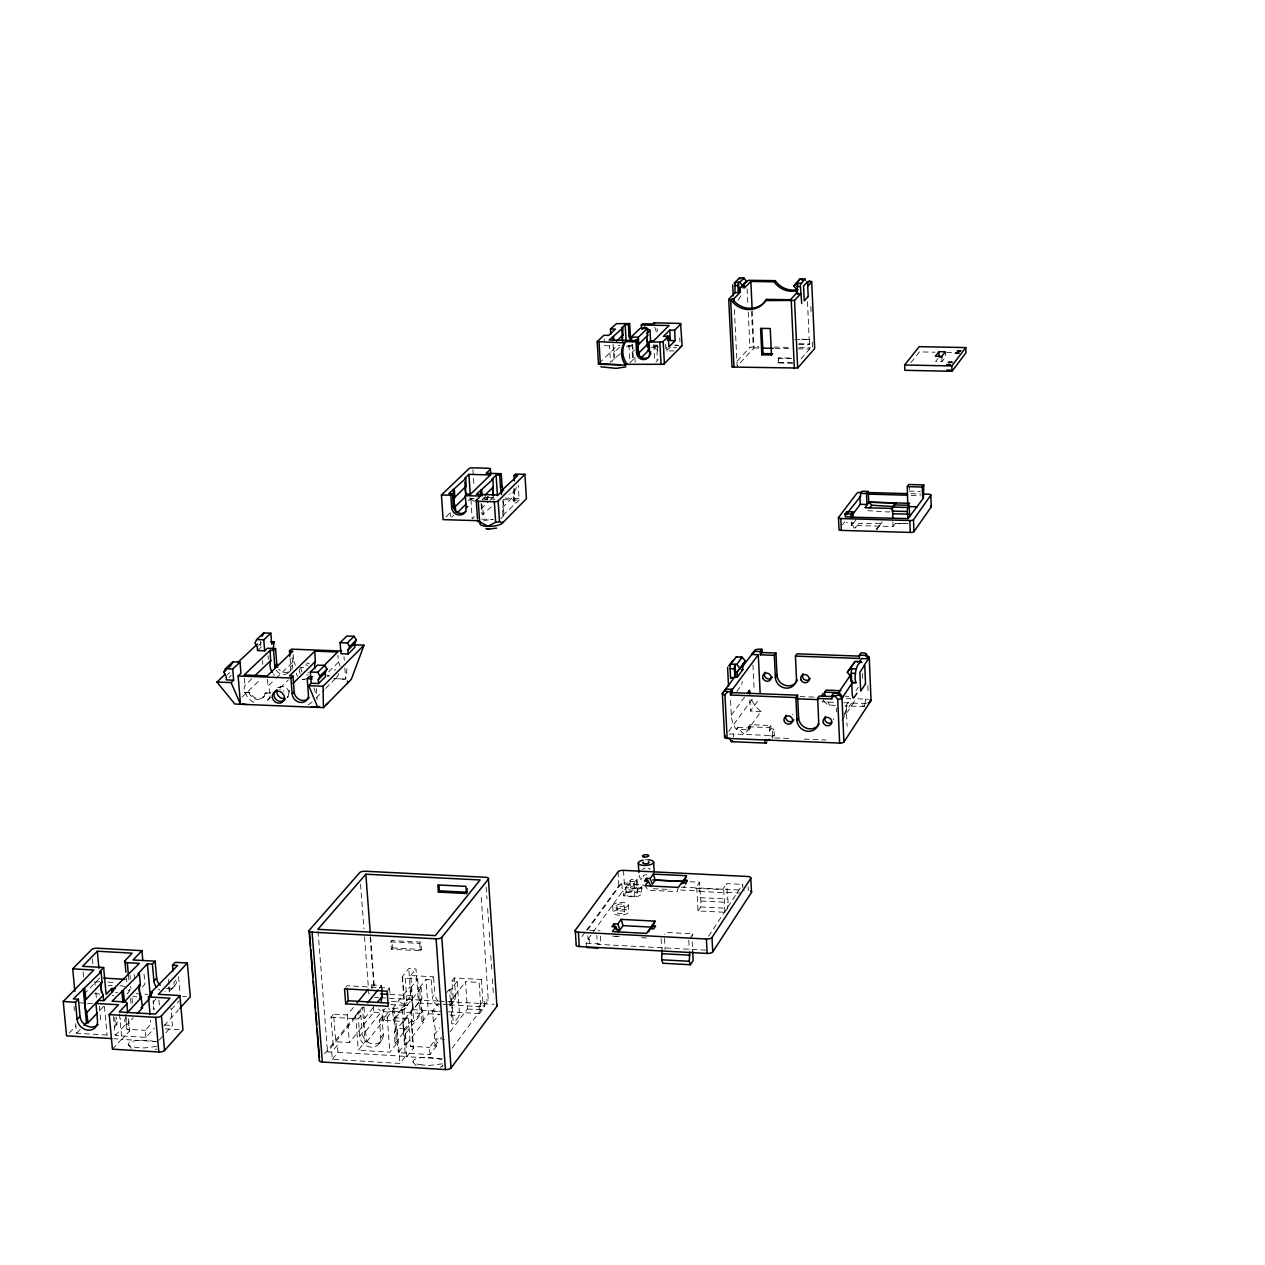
<?xml version="1.0" encoding="UTF-8"?>
<svg xmlns="http://www.w3.org/2000/svg" width="1265" height="1265" viewBox="0 0 1265 1265"><rect width="100%" height="100%" fill="white"/><g stroke="black" fill="none" stroke-linecap="round" stroke-linejoin="round"><path stroke-width="0.75" stroke-dasharray="5 3.75" d="M740.895 295.789L738.27 300.185M127.607 993.436C125.788 994.986 131.386 990.242 129.821 988.471M909.187 489.792L909.424 487.151M689.931 881.768L699.687 882.243L695.608 888.236A4.475 1.139 -87.1 0 1 696.952 890.734L698.043 910.927L724.908 912.302L727.533 908.317L728.118 902.419L726.553 883.587L742.697 884.393L742.871 887.919M698.043 910.927L700.715 906.942C701.537 898.672 699.197 890.655 699.687 882.243M264.986 693.457L264.938 693.853A8.57 7.59 44.9 0 1 257.633 699.529A8.57 7.59 44.9 0 1 249.347 693.22L250.233 692.366A8.57 7.59 44.9 0 0 258.503 698.675A8.57 7.59 44.9 0 0 265.808 692.999L270.789 692.793L264.986 693.457L265.856 692.603M334.529 670.577L335.399 669.359M333.707 678.609L345.693 679.084L347.385 665.706M657.768 350.215L654.527 348.096L654.558 345.013M678.404 887.398L677.107 891.667L648.091 890.196L645.071 885.721M391.438 1001.327A29.332 11.496 -5 0 1 397.368 1001.754C422.241 1008.553 385.683 1016.649 378.52 1009.059M251.814 678.688L244.635 686.01A13.709 12.144 44.9 0 0 244.319 692.619L249.237 692.809M502.98 499.58L504.008 515.424L502.917 515.393L502.648 507.233A11.385 10.357 44.7 0 0 502.648 500.276M502.426 507.755L513.701 496.165A11.29 10.294 44.7 0 0 513.701 489.255M632.579 344.254L633.417 359.26L632.437 359.244L632.263 351.907A10.136 9.393 45.7 0 0 631.852 344.412M373.033 1007.746L364.51 1018.641A16.587 14.468 39.1 0 0 365.395 1030.342L366.644 1041.838L365.079 1041.743L358.311 1050.25L389.857 1052.148L396.514 1043.625L393.937 1008.885L392.356 1008.806L393.589 1020.349A16.587 14.468 39.1 0 1 394.459 1032.066L394.933 1043.53L396.514 1043.625M421.893 998.401L421.577 999.113A16.445 14.405 38.5 0 0 422.415 1010.735L423.617 1022.136L422.051 1022.041L419.553 987.633L421.118 987.712L421.893 998.401L404.405 1020.981A16.619 14.532 38.5 0 0 405.259 1032.714L406.492 1044.226L404.911 1044.131L398.301 1052.654L429.989 1054.583L436.488 1046.028L435.966 1038.881L444.41 1039.371M394.142 1032.793L411.726 1010.118A16.398 14.342 39.1 0 0 410.872 998.496L409.67 987.064L411.22 987.159L417.703 979.015L405.259 978.319A4.364 1.676 -4.8 0 1 402.491 976.39L408.785 968.563L416.011 968.958L418.478 1003.066L413.244 1009.739L440.552 1011.32M436.488 1046.028L434.907 1045.934L434.448 1034.438A16.619 14.532 38.5 0 0 433.61 1022.689L432.409 1011.115L438.449 1003.335M406.318 1005.359L401.179 1007.81L391.913 1008.6A29.079 11.306 -4.9 0 1 389.857 1008.569M287.708 697.837L289.005 692.809M130.01 989.404L128.366 990.732M708.574 936.227L742.697 884.393M705.854 950.142L597.349 944.323L596.811 935.309M841.889 720.323L854.808 700.842M843.913 714.44L851.487 703.04A27.308 25.015 34.9 0 0 854.46 700.541M689.82 938.614L692.983 933.855L665.453 932.4A4.586 1.186 -86.9 0 0 664.773 934.345M695.608 888.236L722.536 889.595L726.553 883.587M844.656 715.152A27.688 25.3 35 0 0 846.222 705.396L850.586 698.849M856.041 690.658L858.223 687.385M823.61 699.861L822.218 701.885L834.299 702.375M683.701 887.745L684.982 885.895M788.554 738.444L772.804 737.795L774.291 735.677L773.974 728.972L770.954 728.846L769.468 730.964L772.488 731.091L773.974 728.972M769.468 730.964L769.31 727.612L770.796 725.509L750.129 724.655L748.611 726.774L748.785 730.111L735.803 728.83A27.83 25.332 36.2 0 1 731.297 715.199L730.427 698.217M637.386 888.299L626.207 887.745L623.392 891.651L623.629 895.778L634.824 896.347L637.623 892.426L637.165 879.128L641.07 879.333M748.785 730.111L750.287 728.007L750.129 724.655M634.824 896.347L634.065 883.444L637.165 879.128M851.298 522.081L851.44 525.323L893.043 526.556L895.446 523.204L894.719 521.907M751.869 700.225A27.403 25.031 36.1 0 0 761.056 711.483L744.611 734.443A27.798 25.316 36.2 0 1 738.554 728.45L737.89 727.501L736.356 729.605M586.438 947.485L586.169 943.263L589.158 939.12L588.067 939.073L587.735 933.681M623.629 895.778L626.444 891.857L626.207 887.745M761.056 711.483L750.461 711.057L759.269 698.897M588.067 939.073L622.317 891.604L621.811 882.828L634.065 883.444M581.947 936.59L585.41 931.815M586.565 930.218L618.901 885.674A4.412 1.629 -3.6 0 1 624.325 884.251L644.011 885.231M587.529 930.091L621.811 882.828M728.735 731.36L752.248 699.023M882.132 521.86L876.598 529.687L880.63 523.346L858.824 523.441L855.709 527.632M867.711 510.68L889.406 512.04L891.398 509.305M731.297 715.199L744.911 696.62M736.736 691.56L741.29 685.361A7.037 1.739 -87.8 0 0 742.302 681.282M851.44 525.323L853.243 522.904L846.459 522.714M856.041 519.678L851.883 525.26L854.65 528.296L858.824 523.441M452.143 1048.195L480.969 1009.786L479.103 982.478L481.38 979.474L454.309 977.956L451.984 980.944L453.186 998.132A10.911 9.567 38.5 0 1 448.616 1006.576M448.348 1011.763L479.561 1013.581L479.087 1006.513L483.246 1006.766L488.258 1000.077L481.032 893.738M479.561 1013.581L484.59 1006.877L484.1 999.84L488.258 1000.077M479.087 1006.513L484.1 999.84M842.474 524.754L844.783 521.686M457.187 981.245L450.878 989.404L449.312 989.309L450.482 1000.773A16.445 14.405 38.5 0 1 451.305 1012.411L451.732 1023.78L453.297 1023.875L459.59 1015.589L457.187 981.245L451.984 980.944M450.166 1031.781L467.418 1009.011L465.536 981.703L479.103 982.478M429.989 1054.583L429.468 1047.404L435.966 1038.881M434.907 1045.934L441.643 1037.079M434.132 1035.165L439.746 1027.812M433.183 1021.93L439.208 1014.103M937.95 358.454L935.578 361.505L941.966 361.632L945.493 357.046L945.303 351.781M442.118 1058.821L406.824 1056.686L413.276 1048.306L411.251 1020.539A4.475 1.771 -4.9 0 0 408.405 1018.515L395.708 1017.772L398.301 1052.654M449.375 1002.702L465.536 981.703M453.186 998.132L455.511 995.128L454.309 977.956M451.478 1004.157L453.803 1001.137M331.73 1052.132L327.524 1051.863L333.185 1044.906L337.391 1045.159L331.73 1052.132L332.3 1059.311L399.93 1063.438L405.353 1056.402L402.776 1021.44L379.5 1020.08L380.812 1037.553A11.116 9.677 39.1 0 1 376.211 1046.123L375.009 1046.645A11.116 9.677 39.1 0 1 359.719 1036.288L358.39 1018.847L360.905 1015.732L355.639 1015.431L358.311 1050.25M406.492 1044.226L423.617 1022.136M446.893 992.424L449.312 989.309M422.051 1022.041L428.471 1013.771L426.005 979.49L431.191 979.774L433.547 976.801L410.745 975.521L413.244 1009.739M438.228 1005.975A10.911 9.567 38.5 0 1 432.424 996.947L434.765 993.942L433.547 976.801M394.933 1043.53L412.184 1021.472L413.734 1021.551L420.186 1013.297L417.703 979.015M405.701 1033.473L422.842 1011.494M406.824 1056.686L404.768 1028.809L411.251 1020.539M393.162 1019.574L410.445 997.737M395.708 1017.772L402.349 1009.375L403.93 1009.47L421.118 987.712M419.553 987.633L426.005 979.49M380.812 1037.553L383.295 1034.422L381.983 1016.965L387.264 1017.281L393.937 1008.885M379.105 1043.672L381.571 1040.526M910.927 362.628L919.434 351.907L934.946 352.208M405.259 978.319L407.251 1005.533A4.364 1.708 -4.8 0 1 404.484 1003.572L410.761 995.65L408.785 968.563M488.67 497.098L484.922 500.165M365.838 1031.117L383.39 1009.201L384.18 1019.827L382.631 1019.732L389.193 1011.494L388.924 1007.984M392.356 1008.806L409.67 987.064M366.644 1041.838L384.18 1019.827M379.5 1020.08L381.983 1016.965M359.719 1036.288L362.233 1033.173L360.905 1015.732M410.745 975.521L416.011 968.958M382.631 1019.732L382.093 1012.68L385.382 1008.569M353.362 1007.43L347.227 1014.941L333.565 1014.135L335.731 1041.759L349.361 1042.581L373.808 1012.19L373.381 1006.339M332.3 1059.311L337.945 1052.306L337.391 1045.159M387.09 991.238L389.573 988.155L347.069 985.735L344.523 988.819M420.28 950.774L421.34 949.477L420.802 942.156L391.897 940.591L390.822 941.887L391.375 949.209L420.28 950.774L419.759 943.453L420.802 942.156M355.639 1015.431L362.438 1007.067L365.079 1041.743M324.583 1053.856L363.039 1006.529M335.731 1041.759L363.846 1007.146M379.263 988.36L381.603 985.482L371.752 984.913L369.301 987.918M333.185 1044.906L331.019 1017.234L333.565 1014.135M391.375 949.209L392.435 947.896L391.897 940.591M876.566 528.944L879.096 526.066M800.935 358.896L809.616 349.045L809.679 339.399L798.863 339.194M794.784 339.653L809.679 339.399M792.807 363.276L778.181 362.976L778.449 357.805L793.076 358.106M778.181 362.976L778.449 357.805M159.2 1040.115L164.482 1034.264M165.81 1032.793L172.404 1025.472L170.838 1007.92M164.102 1025.725L178.507 1009.818M113.502 1016.459L115.273 1035.545L145.965 1037.395L154.33 1028.192M171.265 1009.597L179.235 1000.821M145.965 1037.395L145.317 1030.327L150.915 1024.191L150.567 1020.302M112.443 1049.159L121.63 1039.182L113.755 1038.707M157.888 1041.585L121.835 1039.387L129.362 1031.228L128.113 1017.55M171.708 989.04L174.428 986.083M752.232 310.779L754.019 347.954L737.163 366.17L734.317 308.549M155.816 998.891L152.306 1003.92A16.334 14.057 42.3 0 1 153.998 1009.77L153.128 1000.251M115.273 1035.545L125.124 1024.919L124.602 1019.226M125.124 1024.919L126.642 1025.014L133.252 1017.882M75.663 1023.685L76.58 1033.205L107.114 1035.055L109.565 1032.43M114.435 1027.196L116.87 1024.571L116.174 1016.981M737.163 361.11L750.098 347.211L758.968 346.784M116.87 1024.571L115.352 1024.476L120.697 1018.736M142.439 986.937L144.953 984.249L143.941 973.054M100.188 1009.944L104.268 1005.659M76.58 1033.205L80.296 1029.283M69.195 1033.062L75.805 1026.121M83.98 994.274L99.808 977.877M502.917 515.393L519.188 500.086L518.223 485.064M500.829 518.634L504.008 515.424M655.918 362.043L658.164 359.766L657.183 359.75L657.025 352.397A10.152 9.424 45.2 0 0 656.614 344.902M665.627 344.033L665.991 350.864L670.276 347.543M316.234 697.853L324.299 689.757M325.643 688.413L336.379 677.613M513.037 492.812L514.57 491.279M481.601 504.229L482.297 514.776L491.769 506.474M655.191 344.744L653.973 345.978L657.563 345.282M328.742 671.81L338.467 662.117L337.945 655.381M481.064 509.02L488.48 501.652M489.871 500.276L494.062 496.117L494.315 499.912M474.375 516.737L472.209 518.871L470.817 497.999M633.417 359.26L629.986 362.66L629.021 345.661L632.468 342.293M481.965 500.039L486.171 495.896L486.424 499.675M632.057 352.382L634.619 349.852M451.605 517.164L453.803 515.029M468.398 500.782L470.548 498.695L473.869 498.79M620.087 353.82L610.442 362.264L609.493 345.598M267.721 700.098L270.473 697.41M280.103 688.002L288.357 679.922M263.136 697.395L264.021 696.541M288.847 672.379L290.823 670.434M269.904 693.647A13.709 12.144 44.9 0 0 268.496 686.974L268.038 686.136L274.79 679.59M276.134 678.277L293.686 661.263L293.164 654.543M614.901 358.881L614.505 352.018L619.692 346.99M276.197 670.244A8.444 7.495 44.9 0 0 285.447 674.292A8.444 7.495 44.9 0 0 290.729 666.829L292.721 664.9L292.089 657.025M445.913 516.926L450.087 512.863M442.007 1066.411L442.876 1065.557L440.473 1067.375M599.072 363.308L617.004 345.962L619.945 345.313M244.319 692.619L250.122 691.971M242.026 697.11L259.784 680.048M228.823 677.597L231.274 675.289M257.522 650.558L263.183 645.229M227.273 674.893L229.724 672.601M258.629 645.435L261.46 642.778M156.607 1048.97L155.152 1049.918M277.857 687.67L282.474 686.5M442.291 1063.833L430.005 1065.383A29.965 12.033 -4.8 0 1 421.751 1064.877M156.607 1046.408L144.4 1047.926A29.696 11.559 -6.3 0 1 136.414 1047.436C118.562 1045.08 134.691 1038.96 142.85 1040.368A29.949 11.749 -6.4 0 1 150.804 1040.858L155.627 1041.807M305.308 679.194L302.888 679.447M864.833 706.566L844.83 705.87M108.284 985.751L112.079 985.482M676.617 347.306L673.565 347.448M674.055 350.911L666.007 350.895M115.463 992.566L117.455 992.535M799.069 343.748L809.885 343.954M798.595 344.27L809.41 344.491M674.545 345.124L678.261 345.203M774.307 347.1L791.574 347.432M799.243 347.59L810.754 347.812M627.772 345.456L633.385 345.566M754.019 347.954L759.775 348.065M775.113 348.365L790.451 348.666M798.12 348.824L809.616 349.045M609.351 345.804L604.48 345.693L604.085 338.751M946.568 352.445L954.316 352.603M626.428 346.673L634.144 346.831M650.906 347.163L658.701 347.322M777.959 358.359L792.586 358.643M778.671 362.423L793.282 362.723M909.076 491.105L920.288 491.421M911.021 493.73L920.714 493.982M911.116 495.548L920.461 495.801M487.8 497.619L495.532 497.841M505.194 498.11L522.572 498.616M482.835 499.058L491.974 499.311M503.549 499.643L519.188 500.086M898.988 523.315L907.811 523.568M895.272 523.346L907.638 523.71M481.712 519.156L492.828 519.488M845.257 696.224L848.768 696.367M800.018 696.556L815.783 697.173M846.585 698.375L850.365 698.517M857.891 698.818L868.391 699.229M843.85 702.739L862.556 703.482A6.546 2.182 -2.3 0 0 866.731 703.182M835.406 705.491L827.468 704.779L823.61 700.557A6.531 2.182 -2.5 0 0 828.575 702.138A6.705 1.518 -87.8 0 0 831.152 702.107M748.611 726.774L769.31 727.612M737.89 727.501L750.287 728.007M729.193 734.285A6.657 2.261 -2.9 0 1 733.447 733.969L774.291 735.677M804.303 739.108L825.95 739.993M681.376 887.113L744.342 890.275M637.671 887.888L643.537 888.188M653.293 888.678L670.877 889.564M680.633 890.054L700.162 891.034M726.995 892.394L741.353 893.122M699.877 891.461L726.727 892.805M622.317 891.604L623.392 891.651M626.444 891.857L637.623 892.426M700.209 897.66L727.043 899.02M701.3 901.06L728.118 902.419M700.715 906.942L727.533 908.317M589.316 930.186L600.084 930.755M615.565 936.147L619.281 936.337M612.402 936.147L620.198 936.559M641.64 937.697L649.435 938.108M586.169 943.263L600.875 943.959L600.195 932.637M390.822 941.887L419.759 943.453M392.435 947.896L421.34 949.477M389.968 994.464L410.761 995.65M108.047 982.13L115.827 982.573M374.709 997.437L378.615 997.658M380.575 997.769L437.342 1001.026M439.287 1001.137L494.093 1004.284M418.478 1003.066L447.636 1004.758M449.581 1004.869L484.59 1006.877M390.521 1004.568L407.251 1005.533M467.418 1009.011L480.969 1009.786M136.146 993.673L147.752 994.337M182.571 996.361L186.429 996.583M432.409 1011.115L439.097 1011.51M94.669 993.705L100.394 994.037M133.015 996.599L136.762 996.82M389.193 1011.494L420.186 1013.297M428.471 1013.771L440.141 1014.451M449.866 1015.02L459.59 1015.589M373.808 1012.19L382.093 1012.68M331.019 1017.234L358.39 1018.847M79.758 1002.86L85.482 1003.208M87.396 1003.319L95.033 1003.762M404.768 1028.809L397.337 1028.382L399.93 1063.438M164.592 1025.014L172.404 1025.472M165.383 1028.856L179.045 1029.663M125.804 1017.519L126.895 1029.22L145.317 1030.327M408.405 1018.515L410.429 1046.25L429.468 1047.404M337.945 1052.306L405.353 1056.402M112.253 995.539L113.85 995.666M675.668 345.313L678.325 345.566M658.385 347.053L653.926 346.136M421.751 1064.877C403.63 1062.774 417.893 1056.117 427.254 1057.619A30.234 12.239 -4.9 0 1 435.492 1058.125L443.003 1059.975M125.061 986.447L121.788 985.894A29.079 11.053 -6.4 0 0 119.954 985.704M474.501 501.288L469.41 498.41M131.418 1048.306L128.113 1044.684M416.106 1065.715L412.517 1061.525M293.686 661.263L294.144 662.085A13.504 11.986 44.9 0 1 295.267 665.343M338.467 662.117L338.925 662.939A13.52 12.049 44.3 0 1 340.032 666.212M614.505 352.018L614.252 351.543A10.136 9.393 45.7 0 1 613.478 345.266M260.321 641.355L261.159 649.024M262.424 660.536L262.851 664.378M94.828 981.324L95.175 985.071M95.887 992.598L96.425 998.243M92.456 958.917L92.977 964.499M83.126 972.073L83.664 977.813M74.034 1006.545L74.398 1010.34M119.479 1013.913L121.835 1039.387M114.704 1017.424L115.352 1024.476M104.442 1006.434L107.114 1035.055M99.334 1006.134L100.409 1017.598A10.926 9.361 42.7 0 1 99.524 1022.563M134.106 974.145L134.454 977.956M129.979 975.299L130.327 979.078M132.05 997.927L132.746 1005.454M128.461 975.078L128.935 980.343M130.595 998.512L131.244 1005.501M126.453 978.035L126.8 981.861M128.587 1018.815L129.662 1030.532M125.678 1014.435L126.642 1025.014M168.577 979.379L169.083 985.056M169.241 986.937L169.747 992.614A16.192 13.962 42.3 0 0 168.087 986.811M158.916 1000.046L159.611 1007.667M178.571 976.801L180.073 993.721M244.414 678.404L244.967 685.219M268.006 655.665L268.307 659.381M267.484 679.321L268.038 686.136M318.021 931.261L327.524 1051.863M290.033 658.069L290.729 666.829M347.227 1014.941L349.361 1042.581M316.25 688.46L317.12 699.83M370.55 936.843L374.393 987.728M370.171 937.254L373.981 987.728M371.752 984.913L372.052 988.819M344.001 656.693L344.286 660.425M344.855 667.888L345.693 679.084M360.557 884.298L363.94 928.969M364.526 936.732L369.095 996.962M364.004 1007.161L364.826 1017.914M389.573 988.155L390 993.784M387.264 1017.281L389.857 1052.148M381.603 985.482L381.872 989.024M411.22 987.159L413.734 1021.551M411.394 1010.83L412.184 1021.472M411.457 1019.843L413.481 1047.594M402.491 976.39L404.484 1003.572M402.286 977.054L404.278 1004.252M403.93 1009.47L404.721 1020.254M402.349 1009.375L404.911 1044.131M450.878 989.404L453.297 1023.875M431.191 979.774L432.424 996.947M486.171 887.05L486.962 898.767M487.626 908.539L488.559 922.217M489.207 931.989L490.14 945.667M490.788 955.439L491.721 969.116M492.385 978.889L493.303 992.566M450.134 512.546L450.387 516.326M481.38 979.474L483.246 1006.766M493.034 496.686L493.255 500.165M487.294 496.512L487.515 500.007M483.388 514.808L482.582 506.664A11.385 10.357 44.7 0 1 481.68 503.897M481.095 503.691L481.712 513.195M472.92 469.647L473.995 485.997M514.033 488.559L515.029 504.276M513.479 496.671L513.954 504.245M589.158 939.12L589.411 943.342M618.079 871.775L618.901 885.674M616.814 905.566L617.209 912.397M612.655 905.772L613.051 912.618M613.082 344.096L613.92 358.865M641.292 886.797A7.764 2.878 -3.5 0 1 629.622 889.88A7.764 2.878 -3.5 0 1 629.717 884.883A7.764 2.878 -3.5 0 1 641.292 886.797L641.671 893.564A7.748 2.894 -3.5 0 1 630.017 896.648A7.748 2.894 -3.5 0 1 630.112 891.651A7.748 2.894 -3.5 0 1 641.671 893.564M636.295 880.187L636.69 886.971M630.002 880.614L630.397 887.382M628.294 904.997A7.843 2.941 -3.6 0 1 616.498 908.144A7.843 2.941 -3.6 0 1 616.624 903.036A7.843 2.941 -3.6 0 1 628.294 904.997L628.689 911.828A7.827 2.941 -3.6 0 1 616.909 914.975A7.827 2.941 -3.6 0 1 617.035 909.867A7.827 2.941 -3.6 0 1 628.689 911.828M625.795 887.556L626.191 894.339M623.519 870.352L624.325 884.251M624.135 905.202A3.668 1.376 -3.6 0 1 618.601 906.673A3.668 1.376 -3.6 0 1 618.68 904.285A3.668 1.376 -3.6 0 1 624.135 905.202L624.546 912.049A3.668 1.376 -3.6 0 1 619.012 913.52A3.668 1.376 -3.6 0 1 619.075 911.116A3.668 1.376 -3.6 0 1 624.546 912.049M634.888 357.236L635.204 362.77M664.489 938.393L665.121 949.651M661.927 947.327L662.117 950.505M661.121 938.741L661.627 947.77M666.766 347.211L666.971 350.895M692.161 941.729L692.667 951.138M657.357 344.966L657.768 352.366M688.761 940.211L689.251 949.256M653.784 344.618L654.685 361.316M679.748 337.913L679.938 341.566M748.089 886.971L748.279 890.465M724.908 912.302L723.865 892.094A4.475 1.107 -87.1 0 0 722.536 889.595M752.96 664.963L754.193 690.137M749.908 699.814L750.461 711.057M772.488 731.091L772.804 737.795M751.521 311.506L753.213 346.673M770.796 725.509L770.954 728.846M747.109 288.689L747.868 304.327M748.248 312.139L749.955 347.337M836.339 708.115L836.497 711.926M810.849 306.668L811.197 314.511M812.415 341.961L812.668 347.843M807.497 301.623L809.205 339.921M862.287 673.407L862.524 678.973M846.222 705.396L847.123 726.268M867.822 685.598L868.075 691.449M892.853 521.67L893.043 526.556M941.777 356.351L941.966 361.632M270.172 696.019A13.709 12.128 44.9 0 1 265.207 702.043M253.886 702.328A13.709 12.128 44.9 0 1 245.204 691.765M312.202 701.901A13.741 12.191 44.3 0 1 305.023 705.285M289.353 691.86A13.741 12.191 44.3 0 1 289.337 690.168M313.926 687.891A13.741 12.191 44.3 0 1 315.112 696.24M329.121 675.336A8.46 7.527 44.3 0 1 327.034 675.257M329.295 676.016A8.46 7.543 44.3 0 1 327.256 676.206M292.721 664.9A8.428 7.495 44.9 0 1 282.301 671.826L281.336 671.336A8.428 7.495 44.9 0 1 278.853 669.201M339.305 678.831A12.761 4.111 -4.6 0 1 344.744 679.621M274.489 675.178A13.504 11.986 44.9 0 1 273.303 673.881M305.134 679.084A6.341 5.645 44.6 0 1 302.098 679.368M297.465 676.253A6.341 5.645 44.6 0 1 296.421 673.217M300.406 667.604A6.341 5.645 44.6 0 1 303.505 667.73M308.075 672.126A6.341 5.645 44.6 0 1 308.296 672.901M300.295 673.47A6.341 5.629 44.6 0 1 299.346 668.916M305.561 664.773A6.341 5.629 44.6 0 1 307.822 665.611M308.17 674.972A6.325 5.629 44.6 0 1 306.604 674.925M301.987 671.81A6.325 5.629 44.6 0 1 301.038 667.256M306.462 663.05A6.325 5.629 44.6 0 1 309.514 663.951M278.885 687.607A6.42 5.692 44.6 0 1 287.471 689.061A6.42 5.692 44.6 0 1 287.029 697.505M338.846 673.565A13.536 12.049 44.3 0 1 333.881 679.542M279.565 689.346A6.436 5.708 44.5 0 1 280.371 689.425M283.36 690.737A6.436 5.708 44.5 0 1 284.008 691.291M692.24 936.337A4.601 1.154 -86.9 0 1 692.983 933.855M166.268 988.424A10.721 9.266 42.3 0 0 171.36 988.06L172.483 987.554A10.721 9.266 42.3 0 0 176.752 979.236L174.032 982.178A10.737 9.266 42.3 0 1 164.861 991.539M126.895 1029.22A4.428 1.724 -6.4 0 1 129.362 1031.228M130.485 986.494A16.16 13.899 42.7 0 1 131.054 988.439M94.875 982.968A4.301 1.613 -6.4 0 1 99.571 981.672M159.722 989.91A10.737 9.266 42.3 0 1 158.552 989.135M383.295 1034.422A11.1 9.677 39.1 0 1 373.539 1044.036A11.1 9.677 39.1 0 1 362.233 1033.173M410.429 1046.25A4.475 1.787 -4.9 0 1 413.276 1048.306M455.511 995.128A10.895 9.551 38.5 0 1 450.941 1003.556L449.755 1004.062A10.895 9.551 38.5 0 1 448.506 1004.426M444.489 1004.442A10.895 9.551 38.5 0 1 443.13 1004.11M438.307 1001.232A10.895 9.551 38.5 0 1 434.765 993.942M648.154 868.09A3.605 1.328 -3.4 0 1 649.657 869.672M642.778 869.672A3.605 1.328 -3.4 0 1 645.435 868.09M643.6 876.851A3.605 1.328 -3.4 0 1 644.944 874.969A3.605 1.328 -3.4 0 1 649.846 875.222M645.008 859.868A7.685 2.815 -3.4 0 1 647.016 859.757M642.019 878.527A7.685 2.83 -3.4 0 1 641.339 874.305M656.962 328.631A20.73 19.228 45.8 0 1 657.61 331.224M654.764 327.35A20.746 19.244 45.8 0 1 656.377 332.426M865.054 703.451A6.705 1.471 -87.8 0 0 865.418 699.118A6.546 2.182 -2.3 0 1 868.423 699.529M864.944 704.067A6.705 1.471 -87.8 0 1 862.556 703.482M772.077 738.523A6.673 2.277 -2.8 0 0 767.839 735.408A6.847 1.645 -87.7 0 1 767.776 736.942M733.447 733.969A6.831 1.692 -87.6 0 1 733.257 737.005M792.443 714.346A4.459 4.064 35.5 0 1 792.886 714.725M833.287 718.773A4.475 4.08 34.6 0 1 833.335 719.88M488.353 496.702A11.211 3.21 -3.8 0 1 482.756 498.347M474.169 498.774A11.211 3.21 -3.8 0 1 469.726 497.983M483.562 520.959A11.448 3.336 -3.8 0 1 493.239 519.536M514.823 488.733A7.511 6.847 44.8 0 1 509.036 494.742M516.341 487.215A7.495 6.831 44.8 0 1 510.57 493.208M631.33 881.452A3.147 1.17 -3.5 0 0 636.279 880.345A3.147 1.17 -3.5 0 0 631.836 879.412A3.147 1.17 -3.5 0 0 631.33 881.452M631.709 888.236A3.147 1.17 -3.5 0 0 636.674 887.129A3.147 1.17 -3.5 0 0 632.231 886.18A3.147 1.17 -3.5 0 0 631.709 888.236"/><path stroke-width="1.5" d="M946.837 370.107L950.331 369.997M851.266 516.958L845.226 516.784L845.099 513.827L846.744 511.661L852.768 511.835L851.139 514.001L851.092 517.195L908.064 518.618L907.274 511.503L907.638 507.471L909.203 505.304L894.023 504.877L891.366 508.577M892.884 518.176L892.442 507.044L907.638 507.471M662.117 950.505L661.658 959.787L662.828 963.234L690.405 964.736L689.267 961.289L689.71 951.992M273.145 649.467L274.141 641.861L270.694 641.735M907.748 505.415L907.29 486.63L908.823 484.527L923.782 484.922L923.434 498.062L908.064 518.618M625.305 364.336L663.698 364.288L682.12 345.804L680.602 323.476L654.005 322.781L652.772 323.982L642.541 323.793L641.308 324.994L641.513 328.663M610.774 334.197L610.489 329.011L615.328 329.106L608.75 335.367L603.879 335.272L597.222 341.613L598.487 364.209L625.574 365.142L626.902 363.719M648.771 931.831L649.831 928.668L653.673 928.858L655.634 926.043L651.775 925.838L650.684 928.652M353.536 644.818L364.02 645.213L351.306 679.305L323.413 707.641L234.831 704.02L216.947 682.041L225.344 674.166M681.946 883.871L686.484 875.744L653.341 874.099L650.163 878.558L652.313 884.251L655.191 880.187L653.341 874.099M685.709 884.061L687.132 880.393L683.385 880.219M655.033 921.141L652.55 927.182L623.013 925.632L619.992 929.902L616.166 929.696L613.968 923.861L617.794 924.051L621.131 919.37L655.033 921.141L651.775 925.838M684.65 880.155L686.484 875.744M115.336 988.677L111.747 988.471L106.134 994.369L103.635 967.519L99.587 971.694L101.089 971.789L102.086 982.288L85.482 1000.014A16.303 13.994 42.7 0 0 86.573 1011.526L87.997 1022.832L86.479 1022.752L84.012 1025.362M102.086 982.288L101.785 983A16.16 13.899 42.7 0 0 102.86 994.432L103.777 1000.409M124.049 1002.26L140.352 984.486L139.403 973.955L137.885 973.876L147.373 963.835L152.401 964.104L155.136 961.194L133.062 959.961L141.917 950.679L97.152 948.197A4.301 1.597 -6.3 0 0 91.57 949.62L72.706 968.848L74.856 991.381M277.668 667.351A8.428 7.495 44.9 0 1 276.814 664.283L275.549 648.55L273.556 650.447L270.141 650.321L270.615 661.184A13.504 11.986 44.9 0 0 272.26 672.474M140.352 984.486L140.067 985.198A16.192 13.962 42.3 0 0 141.095 996.662L142.486 1007.905L137.205 1013.597M323.777 665.801L337.692 652.013L314.843 651.159L315.285 662.038A13.52 12.049 44.3 0 0 314.938 668.568M451.684 507.581L453.297 506.016L452.459 493.682L450.83 495.232L451.684 507.581A7.606 6.91 45.1 0 0 455.732 513.97L456.602 514.412A7.606 6.91 45.1 0 0 466.168 508.008L465.33 495.643L466.943 494.093L470.564 494.204L490.377 474.944L468.92 474.359L464.634 478.455L465.694 478.486L466.216 486.06L454.594 497.556A11.369 10.326 45.2 0 0 455.163 505.858L455.843 512.104M466.216 486.06L465.994 486.582A11.274 10.262 45.2 0 0 466.548 494.821L466.832 495.342M503.786 490.282A7.495 6.831 44.8 0 1 502.015 485.871L501.225 473.679L499.691 475.197L496.101 475.102L491.895 479.214L492.971 479.245L493.239 487.341A11.29 10.294 44.7 0 0 493.777 495.595M622.38 339.004L621.763 327.983L622.728 327.999L622.918 335.304A10.073 9.345 45.7 0 0 622.854 341.518M631.393 340.491L631.203 337.059L640.185 328.331L647.301 328.457L647.68 335.304L638.54 344.539A10.152 9.424 45.2 0 0 638.952 352.034L639.41 355.955M647.68 335.304L647.474 335.763A10.088 9.377 45.2 0 0 647.886 343.21L648.518 350.516L640.881 358.121M381.872 989.024L382.093 996.852A16.398 14.342 39.1 0 0 381.334 1002.576M240.034 662.148L232.728 669.011L233.645 680.191L226.372 679.89L226.056 676.048L223.731 672.316L225.439 668.726L232.792 661.864L240.034 662.148L240.951 673.265L238.136 675.953L240.477 704.241L231.1 682.594L216.947 682.041M231.653 664.236L232.792 661.864M274.141 641.861L271.722 644.17L270.837 633.212L263.705 632.959L256.621 639.568L254.929 643.094L257.206 646.763L257.522 650.558L264.67 650.827L267.421 648.233L275.549 648.55M262.013 636.469L263.705 632.959M311.206 683.258L318.559 683.543L318.258 679.669L320.013 676.079L326.987 669.138L324.678 665.406L317.357 665.121L310.336 672.031L311.206 683.258L308.771 685.677L317.721 707.404M318.258 679.669L325.232 672.727L326.987 669.138M348.175 653.989L347.891 650.178L349.63 646.636L356.351 639.948L354.073 636.279L346.879 636.01L340.111 642.683L340.949 653.705L348.175 653.989L354.912 647.269L354.627 643.474L356.351 639.948M861.892 662.291C855.978 661.469 853.701 678.34 856.01 682.61A3.558 1.17 -2.4 0 0 851.756 683.638L842 698.154L843.913 742.002A3.574 1.218 -2.4 0 1 839.628 743.077L727.154 738.396A3.558 1.202 -3 0 1 724.608 737.036L722.362 693.473L733.115 679.099A3.526 1.154 -2.9 0 0 730.569 677.803L730.111 668.632A3.526 0.87 -87.8 0 1 730.806 664.141L736.23 656.978L742.176 657.199L745.338 661.057L737.163 671.873L737.416 676.87L730.569 677.803M650.922 351.986L649.657 353.235A6.799 6.309 45.2 0 1 646.7 358.849L645.956 359.213A6.799 6.309 45.2 0 1 636.58 352.967L637.845 351.717L637.228 340.585L635.963 341.819L625.606 341.629L623.724 343.827A21.094 19.544 45.2 0 0 624.878 364.146L625.574 365.142M625.606 341.629L625.005 342.594A21.062 19.528 45.2 0 0 626.143 362.897L626.855 363.877M727.581 667.351L728.545 686.041M805.457 280.324L804.92 278.933L800.113 278.948L796.144 283.186L793.946 286.127L796.412 289.147L796.586 293.116L790.404 299.758L766.637 299.362L764.708 301.797A21.299 19.971 44.5 0 1 731.992 301.244L728.767 299.631M766.637 299.362L765.863 300.58A21.284 19.955 44.5 0 1 735.044 302.082L732.293 298.777L731.107 299.979M808.509 282.395L809.284 281.178L811.671 281.557M712.748 951.881L751.505 892.347L750.793 878.337A4.443 1.645 -2.9 0 0 747.568 876.487L623.519 870.352A4.428 1.629 -3.5 0 0 618.079 871.775L575.275 930.249L576.16 944.544A4.57 1.739 -3.8 0 0 579.275 946.52L707.167 953.415A4.586 1.771 -3.1 0 0 712.748 951.881L711.989 937.491L750.793 878.337M843.913 742.002L871.032 700.525L869.245 657.658L866.13 654.242A3.495 1.139 -2.3 0 0 863.489 652.977L860.927 652.882L859.394 655.144L859.536 658.464L795.432 656.092L796.46 678.309A10.879 9.946 36.1 0 1 786.387 688.16A10.879 9.946 36.1 0 1 775.366 677.502L774.307 655.317L775.951 653.056L762.052 652.534L760.392 654.796L774.307 655.317M690.405 964.736L693.173 960.53L692.667 951.138M856.974 693.204L853.828 697.885A7.116 1.581 -87.9 0 1 852.231 694.137L851.756 683.638M856.01 682.61L851.693 682.436L852.468 681.266L850.744 681.202L850.523 676.174L847.344 672.284L855.124 661.389L861.149 661.611M864.137 665.248L869.245 657.658A3.495 1.139 -2.3 0 0 867.047 656.424M795.891 697.568L730.538 695.007L732.293 692.635L797.567 695.197L795.891 697.568L796.95 720.338A11.179 10.199 35 0 0 808.303 731.297A11.179 10.199 35 0 0 818.676 721.208L817.649 698.422L832.038 698.992L831.88 695.608L834.505 695.718A3.589 1.186 -2.5 0 0 838.806 694.659L839.612 693.457L842.806 696.968M859.394 655.144L865.355 655.365L866.13 654.242M837.983 693.505L850.902 674.435M859.504 661.721L861.655 658.543L868.486 658.796L865.355 655.365M831.88 695.608L833.509 693.22L839.612 693.457M847.344 672.284L855.124 661.389M823.309 693.283L821.918 695.323L824.891 695.434L824.733 692.145L826.124 690.121L840.925 690.69M817.649 698.422L819.293 696.05L833.651 696.604M796.95 720.338L798.626 717.919L797.567 695.197M687.132 880.393L685.282 883.081L681.519 882.891L678.404 887.398L645.071 885.721L648.265 881.231L651.001 886.101M649.831 928.668L646.542 933.396L612.434 931.593L615.802 926.865L618.601 931.846M860.643 492.322A3.052 0.886 -2.4 0 0 857.006 493.129L838.489 517.527L839.011 529.355A3.099 0.917 -2.4 0 0 841.336 530.383L910.262 532.439A3.115 0.933 -2.2 0 0 913.962 531.6L931.261 506.87L930.819 495.184A3.068 0.886 -2.1 0 0 928.463 494.204L924.589 494.093M913.962 531.6L913.504 519.725L930.819 495.184M613.968 923.861L611.96 926.676L615.802 926.865M650.163 878.558L646.431 878.369L644.518 881.041L648.265 881.231M922.691 498.03L922.28 487.041L923.782 484.922M795.432 656.092L797.045 653.831L859.125 656.124M775.366 677.502L777.01 675.225L775.951 653.056M724.608 737.036L725.367 735.977A6.657 2.261 -2.9 0 0 725.414 737.147M891.398 509.305L895.841 502.996L869.039 502.237L864.975 507.692L891.888 508.451M747.172 693.52L749.433 690.437A27.403 25.031 36.1 0 0 749.623 692.429M804.761 279.012L800.334 284.831L801.694 303.458M732.293 298.777L733.842 298.793L740.31 292.183L740.12 288.23L746.429 281.051L743.994 278.063L739.377 277.984L734.095 283.392M740.12 288.23L746.429 281.051M800.113 278.948L793.946 286.127M730.538 695.007L730.364 691.639L732.119 689.283L726.094 689.046L722.362 693.473A3.558 1.186 -3 0 0 724.924 694.785L727.154 738.396M760.392 654.796L760.218 651.507L761.894 649.261L759.38 649.166A3.479 1.123 -2.8 0 0 755.173 650.163L741.97 667.256M731.312 690.975L758.273 654.717L751.536 654.464L755.173 650.163M319.476 1060.197A4.475 1.787 -5.4 0 0 322.369 1062.031L445.407 1069.573A4.491 1.818 -4.7 0 0 451.036 1067.992L496.955 1006.244L488.401 879.112A4.396 1.613 -4.3 0 0 485.523 877.277L365.19 871.237A4.364 1.581 -4.8 0 0 359.671 872.644L309.324 930.202A4.507 1.676 -5.2 0 0 312.076 932.147L436.109 938.82A4.538 1.708 -4.6 0 0 441.801 937.318L488.401 879.112M869.735 507.961L871.759 505.225L869.039 502.237M737.416 676.87L742.808 669.659L742.555 664.678L745.338 661.057M852.215 515.045L860.279 504.308L866.968 504.498L868.723 502.142L868.391 494.125L907.448 495.216M726.094 689.046L725.209 690.231A3.558 1.17 -2.9 0 0 727.77 691.544L730.364 691.639M680.87 323.982L674.625 330.212L669.754 330.118L663.429 336.427L668.331 336.522L668.885 346.974L675.178 340.633L674.625 330.212M866.968 504.498L866.525 493.556L868.106 491.437L862.161 491.263L860.564 493.382L860.674 496.307L846.111 514.586M868.391 494.125L868.106 491.437M730.806 664.141L736.783 664.362L742.176 657.199M728.672 665.896L733.004 660.283M951.992 371.278L965.954 352.824L965.764 347.575L919.244 346.657L904.649 364.984L904.855 370.297L951.992 371.278L951.802 365.949L965.764 347.575M737.163 671.873L739.962 668.236L736.783 664.362M732.704 284.894L733.241 295.899M938.946 351.654L935.388 356.224L941.777 356.351L945.303 351.781L938.946 351.654L939.136 356.92L942.314 356.983M597.222 341.613L624.325 342.862M377.713 1001.943L382.41 996.14M466.453 893.501L465.963 886.37L437.848 884.931L438.338 892.062L466.453 893.501L467.196 888.71M367.53 1002.813L378.093 989.815M357.03 1002.924L368.068 989.42M345.693 1003.841L344.523 988.819L387.09 991.238L388.213 1006.308L345.693 1003.841L348.239 1000.741L347.369 989.483M438.338 892.062L439.35 890.845L438.971 885.5M856.848 661.453L857.591 662.133M365.838 874.21L317.863 929.316L435.318 935.626L480.099 879.966L365.838 874.21L370.266 932.922M732.135 367.056L797.646 368.02L814.676 348.602L811.719 281.905L808.193 285.716M724.924 694.785L727.77 691.544M895.841 502.996L893.375 506.569L871.759 505.225M625.875 366.882L616.213 368.368L600.907 366.834M101.089 971.789L73.307 998.923L78.398 999.223L75.489 1002.244L77.118 1019.432A10.942 9.377 42.7 0 0 92.108 1029.615L93.246 1029.093A10.942 9.377 42.7 0 0 97.532 1020.649L95.919 1003.445L118.451 1004.758L109.217 1014.593L112.443 1049.159L158.821 1052.006A4.459 1.755 -6.3 0 0 164.561 1050.472L182.951 1029.9L179.915 995.571L158.41 994.322L187.347 962.997L175.25 962.333L172.53 965.242L173.036 970.888M771.476 354.991L772.615 353.741L763.001 353.536L761.846 354.801L771.476 354.991L770.227 328.52L760.581 328.347L761.846 354.801M179.82 1008.379L190.303 996.804L187.347 962.997M109.217 1014.593L155.69 1017.345A4.459 1.724 -6.2 0 0 161.446 1015.827L179.915 995.571M150.045 1014.451L148.448 996.931L152.448 992.63L150.915 992.535L151.231 996.077M797.677 367.988L794.547 300.406L800.603 293.891L797.282 293.828L797.472 283.202L797.614 286.522M142.154 1006.529L149.238 998.891M126.99 1013.012L141.522 997.405M797.282 293.828L797.915 293.148L796.586 293.116M809.284 281.178L806.643 282.332M150.915 992.535L177.574 965.527L172.53 965.242M156.544 987.19A10.737 9.266 42.3 0 1 153.919 981.023L156.654 978.098L155.136 961.194M139.403 973.955L112.095 1001.184L124.381 1001.912A4.443 1.692 -6.3 0 1 126.848 1003.872L119.305 1011.953L155.405 1014.087L169.984 998.18L148.448 996.931M87.997 1022.832L97.484 1012.806M87 1012.285L103.287 995.176M95.919 1003.445L98.796 1000.409L103.904 1000.71L113.708 990.384L112.19 990.289L139.324 963.377L127.291 962.697A4.333 1.613 -6.2 0 1 124.871 960.815L132.192 953.178L97.326 951.233L82.573 966.318L103.635 967.519M77.118 1019.432L80.027 1016.38L78.398 999.223M744.279 283.977L744.468 287.93L750.825 281.447L774.196 281.81L775.318 280.64L776.188 281.874A20.983 19.75 44 0 0 797.93 289.479M111.794 1038.597L66.555 1035.845L63.25 1001.516L93.768 970.034L72.706 968.848M740.31 292.183L735.012 292.8L728.687 299.236L732.04 366.629M743.014 284.657L748.532 280.308L775.318 280.64M743.156 287.914L743.646 283.613M735.012 292.8L735.123 282.316L739.819 282.285L743.994 278.063M323.413 707.641L323.081 686.247L364.02 645.213M649.657 353.235L649.056 342.088L662.496 341.977L669.232 335.794L669.47 340.348L667.525 340.317L667.272 335.747M347.891 650.178L354.627 643.474M465.33 495.643L480.589 496.086L476.257 500.323A3.068 0.886 -3.8 0 0 478.265 501.304L494.33 501.762A3.068 0.886 -3.8 0 0 498.141 500.956L524.896 474.328L526.446 498.726L502.237 523.267L499.485 521.401A3.052 0.886 -3.8 0 1 495.659 522.224L487.926 526.351L479.625 521.733A3.052 0.886 -3.8 0 1 477.617 520.737L480.4 522.619M318.559 683.543L325.532 676.585L325.232 672.727M312.661 676.807L309.182 676.68L307.174 678.657L308.423 694.706A8.602 7.637 44.3 0 1 307.648 698.707L307.126 699.577A8.602 7.637 44.3 0 1 303.015 702.281L302.003 702.455A8.602 7.637 44.3 0 1 292.199 694.042L294.223 692.05L292.942 676.048L289.479 675.905L314.843 651.159M514.365 480.811L514.033 475.577L515.567 474.075L524.896 474.328M649.056 342.088L650.305 340.838L653.578 340.902L669.106 325.516L641.308 324.994M639.22 352.524L648.139 343.701M310.336 672.031L317.689 672.316L324.678 665.406M340.111 642.683L347.353 642.936L354.073 636.279M501.572 494.568L501.32 490.741L517.622 475.687L514.033 475.577M502.237 491.8A7.511 6.847 44.8 0 1 500.481 487.389L502.015 485.871M293.101 683.369L315.618 661.247M485.064 495.074L493.461 486.819M466.168 508.008L467.765 506.443M646.621 333.644L649.989 330.339L644.644 327.003L642.383 329.2M457.234 512.768L466.073 504.134M492.971 479.245L476.367 494.362L498.157 494.979L502.411 490.773L501.32 490.741M631.203 337.059L638.366 337.186L647.301 328.457M635.22 341.376L637.497 339.131L638.414 355.671M238.136 675.953L290.918 678.024L292.942 676.048M631.836 340.933A6.705 6.214 45.8 0 1 629.021 335.763L630.27 334.545L629.67 323.555L616.45 323.666L610.489 329.011M455.447 506.395L465.567 496.576M478.312 520.69L443.114 519.63L441.422 494.963L469.046 468.619A2.989 0.838 -3.8 0 1 472.794 467.844L488.448 468.256A2.989 0.838 -3.8 0 1 490.425 469.189L486.203 473.268L501.225 473.679M616.624 341.091L623.107 334.83M621.763 327.983L625.179 324.71L628.405 324.757L629.67 323.555M289.891 656.314L289.479 651.048L291.472 649.151L341.645 651.032M275.248 668.284A8.444 7.495 44.9 0 1 274.821 666.212L276.814 664.283M465.694 478.486L448.838 493.587L452.459 493.682M622.728 327.999L609.177 340.048L637.228 340.585M254.55 676.063L270.947 660.393M231.1 682.594L233.645 680.191M270.141 650.321L244.129 675.004L267.2 675.905L292.895 651.19L289.479 651.048M237.931 662.354L257.522 643.98M256.621 639.568L263.784 639.837L270.837 633.212M223.731 672.316L226.182 670.007M228.633 667.714L231.084 665.422M794.515 300.422L765.483 300.564M801.441 278.964L802.136 280.277M739.377 277.984L740.072 278.98M742.666 278.031L743.361 279.043M634.983 340.712L637.497 339.131M496.576 528.122L488.401 529.134M680.001 346.958L681.361 346.183M620.403 364.763L599.199 363.64M796.144 283.186L800.792 283.265M734.665 285.526L737.969 285.574L738.317 292.847M796.95 286.538L800.271 286.602M794.373 368.668L791.273 301.007M675.178 340.633L670.308 340.538L669.754 330.118M761.688 348.096L773.2 348.334M647.538 350.5L648.518 350.516M904.649 364.984L951.802 365.949M907.29 486.63L922.28 487.041M866.462 492.48L907.147 493.619M860.564 493.382L866.525 493.556M868.723 502.142L909.709 503.312M909.345 506.617L917.204 506.838M441.422 494.963L450.83 495.232M892.078 511.076L907.274 511.503M892.71 513.732L907.906 514.159M845.099 513.827L851.139 514.001M838.489 517.527A3.099 0.917 -2.4 0 0 840.814 518.539L909.804 520.548A3.115 0.917 -2.2 0 0 913.504 519.725M754.32 651.285L760.218 651.507M850.206 668.632L856.263 668.853M730.111 668.632L734.38 668.79A3.526 0.87 -87.8 0 1 735.076 664.299L735.708 676.807M851.693 682.436L851.298 673.217L855.614 673.375M741.1 669.58L742.808 669.659M225.439 668.726L232.728 669.011M824.733 692.145L839.565 692.714M307.174 678.657L312.17 678.846M796.776 698.802L817.854 699.624M308.771 685.677L323.081 686.247M731.486 741.67L765.926 743.108M652.803 879.918L684.065 881.468L655.191 880.187M439.35 890.845L467.449 892.284M575.275 930.249A4.57 1.724 -3.8 0 0 578.39 932.226L706.392 939.01A4.601 1.755 -3.1 0 0 711.989 937.491M586.438 947.485L597.918 948.118M662.291 953.699L689.884 955.186M661.658 959.787L689.267 961.289M103.683 978.098L124.95 979.316M380.512 993.926L388.07 994.353M348.239 1000.741L388.766 1003.082M63.25 1001.516L75.489 1002.244M140.968 1007.81L142.486 1007.905M485.871 528.438L487.452 528.928M486.835 528.786L488.828 529.229M838.806 694.659L842 698.154A3.589 1.202 -2.4 0 1 837.699 699.213L834.505 695.718M739.819 282.285L742.286 285.289M654.005 322.781L654.701 323.761M774.196 281.81L775.066 283.06A21.015 19.766 44 0 0 796.839 290.665M347.353 642.936L349.63 646.636M317.689 672.316L320.013 676.079M646.431 878.369L648.028 882.638M617.794 924.051L619.992 929.902M621.131 919.37L623.013 925.632M84.771 988.708L85.767 999.303M83.253 988.613L86.479 1022.752M121.851 990.859L122.895 1002.26M111.747 988.471L112.063 991.934M100.647 983L101.532 992.408M97.326 951.233L98.923 968.357M141.917 950.679L142.771 960.009M138.913 985.198L140.115 998.401M127.291 962.697L128.334 974.192M124.871 960.815L125.915 972.295M126.848 1003.872L127.559 1011.7M123.369 990.938L124.35 1001.548M161.446 1015.827L164.561 1050.472M152.401 964.104L153.919 981.023M155.69 1017.345L158.821 1052.006M147.373 963.835L150.25 995.729M263.784 639.837L264.67 650.827M312.076 932.147L322.369 1062.031M290.918 678.024L292.199 694.042M309.482 932.163L310.573 945.935M310.89 949.857L313.072 977.386M313.388 981.324L314.321 993.12M314.637 997.041L315.57 1008.837M315.886 1012.775L316.819 1024.571M317.136 1028.508L319.476 1057.983M309.071 930.803L319.381 1060.671M273.556 650.447L274.821 666.212M441.801 937.318L451.036 1067.992M436.109 938.82L445.407 1069.573M464.856 481.949L465.678 494.156M454.293 489.413L454.815 497.034M453.218 489.381L454.657 510.459M494.33 501.762L495.659 522.224M492.464 487.942L492.923 494.931M490.425 469.189L490.773 474.644M481.759 490.188L482.139 495.912M480.668 490.156L481.016 495.437M478.265 501.304L479.625 521.733M476.257 500.323L477.49 518.887M468.92 474.359L470.295 494.947M499.691 475.197L500.481 487.389M498.141 500.956L499.485 521.401M496.101 475.102L497.445 495.722M578.39 932.226L579.275 946.52M613.636 336.711L613.825 340.159M612.655 336.696L612.877 340.396M638.287 862.983L638.841 872.581M599.088 342.372L600.369 364.62M638.366 337.186L638.746 344.08M635.963 341.819L636.58 352.967M628.405 324.757L629.021 335.763M625.179 324.71L626.112 341.186M653.641 862.224L654.179 871.822M663.208 341.629L664.41 363.925M659.871 342.293L661.073 364.589M649.989 330.339L650.59 341.55M646.937 339.479L647.348 346.831M706.392 939.01L707.167 953.415M734.38 668.79L734.839 677.961M732.119 689.283L732.293 692.635M761.894 649.261L762.052 652.534M758.273 654.717L760.17 693.489M738.981 292.168L738.507 282.253L737.969 285.574M733.842 298.793L733.937 300.864M730.664 299.979L734 367.403M749.433 690.437L749.623 694.185M761.83 328.995L763.001 353.536M750.825 281.447L752.137 308.818M837.699 699.213L839.628 743.077M852.768 511.835L853.005 517.369M846.744 511.661L846.87 514.618M840.814 518.539L841.336 530.383M859.931 496.291L860.279 504.308M909.203 505.304L909.63 516.436M909.804 520.548L910.262 532.439M309.134 697.568A8.586 7.622 44.3 0 1 300.311 699.94A8.586 7.622 44.3 0 1 294.223 692.05M246.912 704.51A12.887 4.175 -5 0 1 242.627 703.988M327.651 703.324A12.919 4.206 -4.8 0 1 325.643 704.684M319.523 706.55A12.919 4.206 -4.8 0 1 311.222 707.135M347.448 681.076A12.761 4.111 -4.6 0 1 347.179 683.495M284.989 698.47A6.42 5.692 44.6 0 1 277.177 690.01M285.163 699.292A6.436 5.708 44.5 0 1 275.817 699.229A6.436 5.708 44.5 0 1 276.608 690.026M750.793 890.987A4.443 1.66 -2.9 0 1 751.505 892.347M160.228 985.277A10.721 9.266 42.3 0 1 156.654 978.098M98.101 1024.555A10.926 9.361 42.7 0 1 87.206 1026.073A10.926 9.361 42.7 0 1 80.027 1016.38M496.56 1004.9A4.348 1.708 -4.4 0 1 496.955 1006.244M648.36 861.75A3.115 1.139 -3.4 0 1 648.154 863.299A3.115 1.139 -3.4 0 1 643.948 863.584A3.115 1.139 -3.4 0 1 643.426 862.066M647.996 859.789A7.685 2.815 -3.4 0 1 652.408 863.805A7.685 2.815 -3.4 0 1 640.058 864.707A7.685 2.815 -3.4 0 1 643.079 860.153M930.408 506.079A3.052 0.901 -2.1 0 1 931.261 506.87M631.82 338.498A6.689 6.214 45.8 0 1 630.27 334.545M649.783 355.939A6.784 6.293 45.2 0 1 637.845 351.717M650.779 353.678A6.784 6.293 45.2 0 1 650.558 354.485M727.169 738.08A6.657 2.261 -2.9 0 0 730.174 738.523A6.831 1.692 -87.6 0 0 732.435 740.578M752.39 653.341A3.479 1.123 -2.8 0 1 754.367 652.503M870.952 699.924A3.479 1.17 -2.3 0 1 871.032 700.525M869.909 700.162A6.546 2.182 -2.3 0 1 868.169 702.834M769.689 739.472A6.673 2.277 -2.8 0 1 764.629 739.962A6.847 1.645 -87.7 0 0 766.843 742.017M819.087 723.991A11.164 10.183 35 0 1 807.117 728.387A11.164 10.183 35 0 1 798.626 717.919M793.803 719.817A4.459 4.064 35.5 0 1 787.969 721.113A4.459 4.064 35.5 0 1 786.118 715.326M831.801 722.6A4.475 4.08 34.6 0 1 825.444 716.449M810.264 678.53A4.348 3.985 35.6 0 1 802.389 675.13M802.548 674.625A4.348 3.985 35.6 0 1 803.054 673.723M772.346 677.091A4.333 3.969 36.5 0 1 766.432 678.214A4.333 3.969 36.5 0 1 765.135 672.284M851.298 673.217A3.558 0.791 -87.9 0 1 851.93 668.695M796.191 682.183A10.863 9.93 36.1 0 1 784.616 685.187A10.863 9.93 36.1 0 1 777.01 675.225M797.456 679.922A10.863 9.93 36.1 0 1 796.903 681.092M740.484 657.136A3.51 0.87 -87.9 0 1 741.432 658.496M736.23 656.978A3.51 0.87 -87.9 0 1 736.894 657.152M502.679 521.939A11.448 3.336 -3.8 0 1 490.867 526.319A11.448 3.336 -3.8 0 1 480.052 523.062M465.994 511.503A7.59 6.894 45.2 0 1 453.297 506.016M960.657 350.8L957.194 350.927L960.657 350.864M958.917 353.093L955.455 353.251L958.917 353.093M951.913 362.296L948.418 362.407L951.913 362.296M950.142 364.605L946.647 364.715L950.142 364.668M865.529 683.859L860.69 691.164L859.884 672.3L864.738 665.105L865.529 683.859M808.193 296.563L804.24 300.849L803.575 285.953L807.513 281.731L808.193 296.563M272.355 697.663A6.436 5.708 44.5 0 0 282.395 702.091A6.436 5.708 44.5 0 0 280.182 691.607A6.436 5.708 44.5 0 0 272.355 697.663M643.774 856.895A3.131 1.139 -3.4 0 0 648.692 855.82A3.131 1.139 -3.4 0 0 644.28 854.903A3.131 1.139 -3.4 0 0 643.774 856.895M801.077 680.048A4.348 3.985 35.6 0 0 808.382 681.266A4.348 3.985 35.6 0 0 805.283 674.577A4.348 3.985 35.6 0 0 801.077 680.048M763.127 678.609A4.348 3.969 36.5 0 0 770.401 679.811A4.348 3.969 36.5 0 0 767.286 673.138A4.348 3.969 36.5 0 0 763.127 678.609M784.363 721.43A4.475 4.08 35.5 0 0 791.843 722.679A4.475 4.08 35.5 0 0 788.648 715.832A4.475 4.08 35.5 0 0 784.363 721.43M823.42 723.011A4.475 4.095 34.6 0 0 830.947 724.276A4.475 4.095 34.6 0 0 827.769 717.413A4.475 4.095 34.6 0 0 823.42 723.011"/></g></svg>
